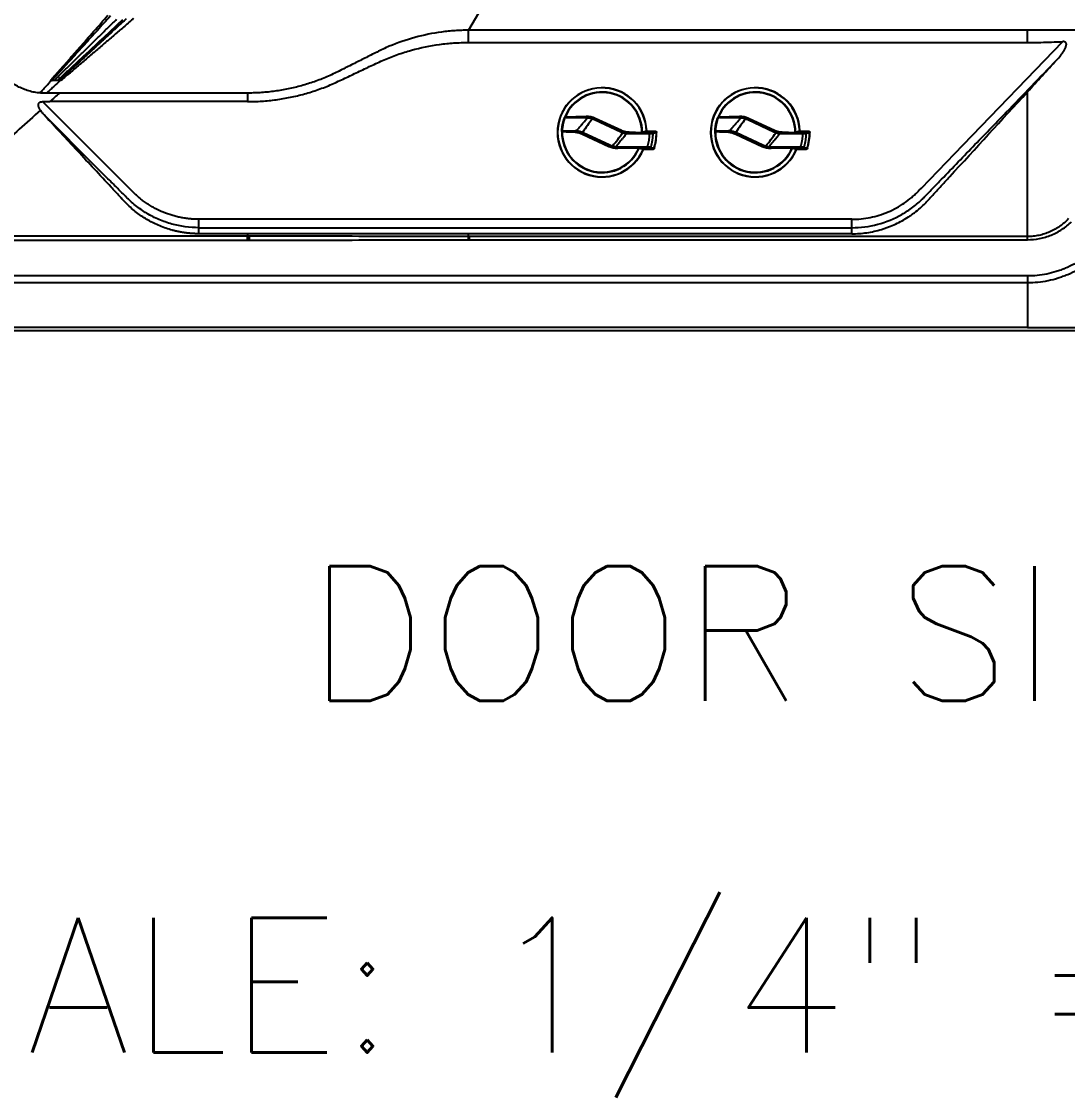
# Model space of a CAD drawing. Header units: inches. Extents: x 2 to 86, y -22 to 129.
# Drawn here: x 21.41 to 52.44, y -21.77 to 10.16 of the extents above; entities that cross this region are included whole.
import ezdxf
from ezdxf.enums import TextEntityAlignment as Align

# ---------------------------------------------------------------- set-up
doc = ezdxf.new("R2010")
doc.units = ezdxf.units.IN
doc.header["$MEASUREMENT"] = 0
for name, color, linetype in [('1', 4, 'Continuous'), ('BDIM_CYAN', 4, 'Continuous'), ('DIM', 3, 'Continuous')]:
    doc.layers.add(name, color=color, linetype=linetype)
doc.styles.add('SIMPLEX', font='simplex')
doc.styles.get("Standard").update_dxf_attribs({"font": 'simplex.shx'})

# ---------------------------------------------------------------- blocks, each defined once
blk = doc.blocks.new('1774501 top')
at = {"layer": 'BDIM_CYAN'}
for p, q in [((-39.15, 12.12), (-39.1, 12.11)), ((-38.6, 12.75), (-31.3, 12.9)), ((-31.21, 12.76), (-38.46, 12.6)), ((-38.46, 12.61), (-31.21, 12.76)), ((-38.46, 12.61), (-38.46, 12.6)), ((-31.21, 12.76), (-31.21, 12.76)), ((-30.84, 12.97), (-30.88, 12.99)), ((-27.57, 11.92), (-11.9, 12.25)), ((-27.56, 11.56), (-27.57, 11.92)), ((-11.9, 11.9), (-27.56, 11.56)), ((-11.99, 11.46), (-11.9, 11.9)), ((-11.9, 11.9), (-11.9, 12.25)), ((-7.86, 10.89), (-8.04, 10.23)), ((-5.45, 10.01), (-5.74, 9.39)), ((14.18, 0.1), (-5.74, 9.39)), ((-5.45, 10.01), (-5.34, 10.51)), ((-5.45, 10.01), (14.48, 0.73)), ((-5.34, 10.51), (-5.19, 10.84)), ((14.6, 1.22), (-5.34, 10.51)), ((-5.19, 10.84), (14.75, 1.54)), ((-40.98, 0.05), (-40.93, 0.05)), ((-30.04, 0), (-30.03, 0.35)), ((-30.03, 0.35), (-20.28, 0.09)), ((-20.29, -0.27), (-20.28, 0.09)), ((-20.18, 0.48), (-20.28, 0.09)), ((-15.67, -0.25), (-15.45, 0.4)), ((14.48, 0.73), (14.18, 0.1)), ((14.48, 0.73), (14.6, 1.22)), ((14.8, 0.58), (14.52, -0.05)), ((14.6, 1.22), (14.75, 1.54)), ((20.11, -0.15), (20.13, 0.2)), ((-33.96, -0.96), (-40.44, -0.78)), ((-40.26, -0.64), (-33.83, -0.81)), ((-40.26, -0.64), (-40.26, -0.65)), ((-33.83, -0.82), (-40.26, -0.65)), ((-33.83, -0.81), (-33.83, -0.82)), ((-33.44, -1.17), (-33.48, -1.17)), ((-20.29, -0.27), (-30.04, 0)), ((-14.59, -1.61), (-14.44, -1.29)), ((5.11, -10.8), (-14.59, -1.61)), ((-14.32, -0.8), (-14.44, -1.29)), ((-14.44, -1.29), (5.26, -10.48)), ((-14.32, -0.8), (-14.03, -0.17)), ((5.36, -9.97), (-14.32, -0.8)), ((-14.03, -0.17), (5.65, -9.35)), ((20.03, -0.48), (20.11, -0.15)), ((30.36, -0.29), (30.03, -0.29)), ((30.1, -0.66), (30.33, -0.67)), ((5.11, -10.8), (5.26, -10.48)), ((5.26, -10.48), (5.36, -9.97)), ((5.65, -9.35), (5.36, -9.97)), ((7.39, -10.03), (7.19, -10.68)), ((12.08, -11.46), (11.99, -11.85)), ((11.99, -11.85), (23.67, -11.46)), ((12.01, -12.2), (11.99, -11.85)), ((27.67, -11.68), (12.01, -12.2)), ((27.67, -11.68), (27.97, -11.81))]:
    blk.add_line(p, q, dxfattribs=at)
at = {"layer": 'BDIM_CYAN', "flags": 128}
for points in [[(-39.15, 12.12), (-39.2, 12.2), (-39.25, 12.26)], [(-36.58, 11.15), (-37.99, 11.69), (-39.1, 12.12)], [(-38.6, 12.75), (-38.54, 12.67), (-38.49, 12.61)], [(-38.46, 12.6), (-37.07, 12.07), (-35.98, 11.66)], [(-12.06, 10.83), (-24.48, 10.82), (-34.24, 10.81)], [(-34.17, 11.46), (-21.75, 11.46), (-11.99, 11.46)], [(-31.21, 12.76), (-31.26, 12.84), (-31.3, 12.9)], [(-28.25, 11.62), (-29.9, 12.26), (-31.2, 12.76)], [(-30.98, 13.12), (-30.92, 13.04), (-30.88, 12.99)], [(-30.85, 12.96), (-29.23, 12.34), (-27.95, 11.85)], [(-41.12, -0.08), (-41.04, -0.01), (-40.98, 0.05)], [(-20.18, 0.48), (-28.93, 0.49), (-35.8, 0.49)], [(20.13, 0.2), (25.68, -0.07), (30.03, -0.29)], [(-40.3, -0.65), (-40.38, -0.72), (-40.44, -0.78)], [(-33.96, -0.96), (-33.89, -0.88), (-33.83, -0.82)], [(-33.48, -1.17), (-33.56, -1.24), (-33.61, -1.3)], [(26.96, -0.49), (23.12, -0.3), (20.11, -0.15)], [(23.67, -11.46), (17.18, -11.46), (12.08, -11.46)], [(27.84, -11.41), (27.88, -11.42), (27.91, -11.44), (27.95, -11.45), (27.98, -11.47), (28.01, -11.48), (28.03, -11.49), (28.06, -11.5), (28.07, -11.5)]]:
    blk.add_lwpolyline(points, dxfattribs=at)
at = {"layer": 'BDIM_CYAN'}
for centre, radius, start, end in [((0, 0), 33.64, 182.21734, 157.04579), ((0, 0), 33.5, 182.00175, 157.19481), ((0, 0), 33.46, 182.00175, 157.19481), ((0, 0), 30.36, 359.45523, 157.02868), ((0, 0), 30.04, 359.45523, 156.6235), ((0, 0), 41.12, 162.65933, 180.11466), ((0, 0), 40.98, 162.79853, 179.92663), ((0, 0), 40.93, 162.79853, 179.92663), ((-39.06, 12.18), 0.0712, 185.97566, 235.99666), ((-38.48, 12.44), 0.17, 94.56621, 117.27147), ((-35.89, 10.95), 0.711, 97.2351, 163.5819), ((-32.2, 10.92), 2.04, 164.64257, 183.29719), ((-31.22, 12.75), 0.0179, 7.62797, 32.38841), ((-30.76, 13.17), 0.225, 234.76817, 246.71591), ((-28.29, 11.98), 0.361, 277.00959, 338.5729), ((-10.12, 10.94), 1.94, 164.35779, 183.04381), ((-8.65, 10.64), 1.84, 156.78036, 176.74866), ((-40.9, -0.04), 0.0783, 113.73838, 164.48385), ((-37.43, 1.03), 0.727, 180.96267, 261.19059), ((-34.1, 1.06), 1.79, 175.45969, 198.4101), ((-30.73, -0.07), 0.372, 2.31067, 81.33827), ((-18.35, 1.07), 1.92, 174.96851, 197.8879), ((-16.62, 0.76), 1.78, 167.82345, 192.38053), ((-40.28, -0.49), 0.152, 241.55892, 264.76845), ((-33.83, -0.81), 0.0141, 307.38887, 343.30105), ((-33.43, -1.21), 0.0771, 97.09048, 135.39622), ((0, 0), 30.36, 180.10619, 337.11547), ((0, 0), 30.04, 180.00289, 337.11547), ((18.03, -1), 1.21, 347.88745, 26.88751), ((18.95, -1.08), 1.24, 351.42908, 29.42704), ((25.97, -1.07), 1.14, 352.65505, 30.46814), ((29.95, -1.15), 0.764, 59.13469, 84.6235), ((9.96, -10.82), 1.2, 330.27414, 359.78634), ((10.95, -10.95), 1.23, 335.55526, 3.92728), ((22.49, -10.93), 1.3, 335.9843, 4.35849), ((27.95, -10.89), 0.716, 253.5997, 277.61524)]:
    blk.add_arc(centre, radius, start, end, dxfattribs=at)
for points, knots in [([(-39.25, 12.26), (-39.24, 12.28), (-39.22, 12.32), (-39.19, 12.39), (-39.15, 12.46), (-39.09, 12.54), (-39, 12.61), (-38.91, 12.67), (-38.81, 12.71), (-38.71, 12.74), (-38.63, 12.74), (-38.6, 12.75)], [0, 0, 0, 0, 0.082696, 0.165713, 0.249933, 0.373054, 0.499705, 0.622741, 0.749442, 0.873887, 1, 1, 1, 1]), ([(-39.13, 12.17), (-39.12, 12.2), (-39.09, 12.25), (-39.04, 12.34), (-38.94, 12.45), (-38.82, 12.53), (-38.69, 12.58), (-38.58, 12.61), (-38.52, 12.61), (-38.49, 12.61)], [0, 0, 0, 0, 0.089795, 0.222323, 0.399208, 0.602564, 0.770539, 0.902388, 1, 1, 1, 1]), ([(-38.56, 12.59), (-38.57, 12.59), (-38.61, 12.58), (-38.67, 12.56), (-38.74, 12.53), (-38.82, 12.49), (-38.9, 12.43), (-38.98, 12.34), (-39.05, 12.24), (-39.08, 12.16), (-39.1, 12.12)], [0, 0, 0, 0, 0.068157, 0.152496, 0.253933, 0.372843, 0.50886, 0.660625, 0.825589, 1, 1, 1, 1]), ([(-38.46, 12.6), (-38.47, 12.6), (-38.51, 12.6), (-38.54, 12.59), (-38.56, 12.59)], [0, 0, 0, 0, 0.4889799, 1, 1, 1, 1]), ([(-38.16, 1.02), (-38.15, 1.22), (-38.15, 1.62), (-38.12, 2.23), (-38.09, 2.85), (-38.04, 3.48), (-37.98, 4.13), (-37.91, 4.78), (-37.82, 5.45), (-37.72, 6.13), (-37.61, 6.82), (-37.48, 7.52), (-37.33, 8.23), (-37.17, 8.95), (-36.99, 9.68), (-36.79, 10.41), (-36.65, 10.9), (-36.58, 11.15)], [0, 0, 0, 0, 0.058018, 0.117271, 0.17776, 0.239485, 0.302446, 0.366642, 0.432074, 0.498742, 0.566645, 0.635784, 0.706158, 0.777767, 0.85061, 0.924688, 1, 1, 1, 1]), ([(-34.24, 10.81), (-34.3, 10.81), (-34.41, 10.82), (-34.59, 10.83), (-34.76, 10.85), (-34.93, 10.87), (-35.09, 10.88), (-35.25, 10.9), (-35.4, 10.92), (-35.55, 10.94), (-35.69, 10.96), (-35.82, 10.98), (-35.95, 11), (-36.06, 11.03), (-36.17, 11.05), (-36.27, 11.07), (-36.36, 11.09), (-36.44, 11.11), (-36.51, 11.13), (-36.56, 11.14), (-36.58, 11.15)], [0, 0, 0, 0, 0.058307, 0.116749, 0.175238, 0.233684, 0.291995, 0.350081, 0.407848, 0.465208, 0.522074, 0.578364, 0.634, 0.688911, 0.743031, 0.796302, 0.848673, 0.900102, 0.950553, 1, 1, 1, 1]), ([(-35.98, 11.66), (-35.91, 11.63), (-35.8, 11.6), (-35.56, 11.55), (-35.41, 11.53), (-34.94, 11.48), (-34.56, 11.46), (-34.17, 11.46)], [0, 0, 0, 0, 0.25, 0.25, 0.5, 0.5, 1, 1, 1, 1]), ([(-34.24, 10.81), (-34.3, 10.61), (-34.42, 10.22), (-34.59, 9.64), (-34.74, 9.07), (-34.89, 8.5), (-35.02, 7.94), (-35.14, 7.38), (-35.25, 6.83), (-35.36, 6.28), (-35.45, 5.74), (-35.53, 5.21), (-35.6, 4.68), (-35.67, 4.17), (-35.72, 3.65), (-35.77, 3.15), (-35.81, 2.65), (-35.84, 2.16), (-35.87, 1.68), (-35.88, 1.36), (-35.89, 1.2)], [0, 0, 0, 0, 0.062605, 0.124362, 0.185276, 0.24535, 0.304587, 0.36299, 0.420564, 0.477311, 0.533234, 0.588338, 0.642624, 0.696097, 0.748759, 0.800612, 0.851661, 0.901906, 0.951352, 1, 1, 1, 1]), ([(-31.3, 12.9), (-31.28, 12.9), (-31.25, 12.9), (-31.2, 12.92), (-31.15, 12.94), (-31.1, 12.96), (-31.06, 12.99), (-31.03, 13.03), (-31, 13.07), (-30.98, 13.1), (-30.98, 13.12)], [0, 0, 0, 0, 0.125525, 0.248905, 0.372766, 0.499705, 0.62283, 0.749345, 0.874059, 1, 1, 1, 1]), ([(-31.2, 12.76), (-31.2, 12.76), (-31.18, 12.77), (-31.14, 12.77), (-31.09, 12.78), (-31.05, 12.8), (-30.99, 12.84), (-30.93, 12.89), (-30.9, 12.95), (-30.89, 12.98)], [0, 0, 0, 0, 0.062715, 0.146039, 0.251127, 0.434437, 0.501241, 0.765392, 1, 1, 1, 1]), ([(-30.85, 12.96), (-30.85, 12.94), (-30.87, 12.91), (-30.9, 12.87), (-30.95, 12.83), (-31, 12.8), (-31.07, 12.77), (-31.14, 12.76), (-31.18, 12.76), (-31.2, 12.76)], [0, 0, 0, 0, 0.119594, 0.243187, 0.370122, 0.499681, 0.686647, 0.852648, 1, 1, 1, 1]), ([(-28.25, 11.62), (-28.19, 11.6), (-28.09, 11.58), (-27.85, 11.56), (-27.7, 11.56), (-27.56, 11.56)], [0, 0, 0, 0, 0.5, 0.5, 1, 1, 1, 1]), ([(-27.95, 11.85), (-27.95, 11.85), (-27.93, 11.84), (-27.9, 11.84), (-27.86, 11.85), (-27.82, 11.85), (-27.76, 11.86), (-27.7, 11.88), (-27.64, 11.89), (-27.59, 11.91), (-27.57, 11.92)], [0, 0, 0, 0, 0.098369, 0.201938, 0.312223, 0.430466, 0.557665, 0.694601, 0.841887, 1, 1, 1, 1]), ([(-18.36, 1.13), (-17.95, 1.63), (-17.09, 2.66), (-15.78, 4.26), (-14.25, 6.12), (-12.47, 8.3), (-11.17, 9.9), (-10.49, 10.75)], [0, 0, 0, 0, 0.156328, 0.323014, 0.499998, 0.738902, 1, 1, 1, 1]), ([(-11.99, 11.46), (-11.88, 11.46), (-11.66, 11.46), (-11.33, 11.45), (-11, 11.43), (-10.67, 11.4), (-10.45, 11.38), (-10.34, 11.37)], [0, 0, 0, 0, 0.199233, 0.39889, 0.598932, 0.799315, 1, 1, 1, 1]), ([(-5.34, 10.51), (-5.46, 10.57), (-5.7, 10.68), (-6.07, 10.83), (-6.44, 10.97), (-6.81, 11.11), (-7.19, 11.23), (-7.57, 11.35), (-7.96, 11.45), (-8.34, 11.54), (-8.73, 11.62), (-9.13, 11.7), (-9.52, 11.76), (-9.92, 11.81), (-10.31, 11.85), (-10.71, 11.88), (-11.11, 11.89), (-11.5, 11.9), (-11.76, 11.9), (-11.9, 11.9)], [0, 0, 0, 0, 0.058439, 0.117021, 0.175728, 0.23454, 0.293441, 0.352409, 0.411426, 0.470472, 0.529528, 0.588574, 0.647591, 0.706559, 0.76546, 0.824272, 0.882979, 0.941561, 1, 1, 1, 1]), ([(-8.04, 10.23), (-8.15, 10.26), (-8.38, 10.32), (-8.73, 10.41), (-9.08, 10.49), (-9.43, 10.57), (-9.78, 10.63), (-10.14, 10.69), (-10.37, 10.73), (-10.49, 10.75)], [0, 0, 0, 0, 0.142315, 0.284721, 0.427271, 0.570017, 0.713016, 0.856324, 1, 1, 1, 1]), ([(-10.34, 11.37), (-10.22, 11.35), (-9.97, 11.32), (-9.6, 11.27), (-9.24, 11.21), (-8.89, 11.14), (-8.54, 11.06), (-8.19, 10.98), (-7.97, 10.92), (-7.86, 10.89)], [0, 0, 0, 0, 0.1491, 0.2961538, 0.441136, 0.5840258, 0.7248068, 0.8634672, 1, 1, 1, 1]), ([(-7.86, 10.89), (-7.74, 10.86), (-7.5, 10.8), (-7.16, 10.69), (-6.81, 10.57), (-6.46, 10.45), (-6.12, 10.31), (-5.78, 10.17), (-5.56, 10.07), (-5.45, 10.01)], [0, 0, 0, 0, 0.141961, 0.284291, 0.426947, 0.569889, 0.713073, 0.856458, 1, 1, 1, 1]), ([(-40.93, 0.03), (-40.93, 0), (-40.92, -0.05), (-40.9, -0.13), (-40.88, -0.21), (-40.84, -0.28), (-40.8, -0.34), (-40.76, -0.4), (-40.71, -0.45), (-40.67, -0.49), (-40.62, -0.52), (-40.57, -0.55), (-40.53, -0.57), (-40.49, -0.59), (-40.45, -0.61), (-40.42, -0.62), (-40.39, -0.62), (-40.37, -0.63), (-40.36, -0.63)], [0, 0, 0, 0, 0.087608, 0.17442, 0.25957, 0.34225, 0.421749, 0.497475, 0.568965, 0.635888, 0.698033, 0.7553, 0.807676, 0.85522, 0.898049, 0.936322, 0.97023, 1, 1, 1, 1]), ([(-38.16, 1.02), (-38.13, 1.02), (-38.08, 1.04), (-37.99, 1.06), (-37.89, 1.07), (-37.79, 1.09), (-37.68, 1.11), (-37.56, 1.12), (-37.44, 1.13), (-37.31, 1.15), (-37.19, 1.16), (-37.05, 1.17), (-36.92, 1.17), (-36.79, 1.18), (-36.65, 1.19), (-36.52, 1.19), (-36.39, 1.2), (-36.26, 1.2), (-36.13, 1.2), (-36.01, 1.2), (-35.93, 1.2), (-35.89, 1.2)], [0, 0, 0, 0, 0.0602202, 0.120167, 0.1797149, 0.2387414, 0.297129, 0.3547662, 0.4115481, 0.4673783, 0.5221684, 0.5758393, 0.6283213, 0.679554, 0.7294861, 0.7780758, 0.8252897, 0.8711028, 0.9154979, 0.9584648, 1, 1, 1, 1]), ([(-35.8, 0.49), (-35.99, 0.49), (-36.17, 0.49), (-36.52, 0.47), (-36.69, 0.46), (-36.99, 0.43), (-37.13, 0.41), (-37.36, 0.36), (-37.46, 0.34), (-37.54, 0.31)], [0, 0, 0, 0, 0.25, 0.25, 0.5, 0.5, 0.75, 0.75, 1, 1, 1, 1]), ([(-30.03, 0.35), (-30.16, 0.36), (-30.3, 0.35), (-30.53, 0.33), (-30.62, 0.32), (-30.68, 0.3)], [0, 0, 0, 0, 0.5, 0.5, 1, 1, 1, 1]), ([(-20.28, 0.09), (-20.14, 0.08), (-19.88, 0.07), (-19.48, 0.04), (-19.07, 0.01), (-18.67, -0.04), (-18.28, -0.1), (-17.88, -0.18), (-17.48, -0.26), (-17.09, -0.35), (-16.7, -0.45), (-16.31, -0.57), (-15.93, -0.69), (-15.55, -0.83), (-15.17, -0.97), (-14.8, -1.13), (-14.56, -1.24), (-14.44, -1.29)], [0, 0, 0, 0, 0.066325, 0.132795, 0.199389, 0.266086, 0.332861, 0.399694, 0.466561, 0.533439, 0.600306, 0.667139, 0.733914, 0.800611, 0.867205, 0.933675, 1, 1, 1, 1]), ([(-18.36, 0.38), (-18.48, 0.39), (-18.72, 0.42), (-19.08, 0.45), (-19.45, 0.47), (-19.81, 0.48), (-20.06, 0.48), (-20.18, 0.48)], [0, 0, 0, 0, 0.197733, 0.39666, 0.596722, 0.797857, 1, 1, 1, 1]), ([(-18.36, 1.13), (-18.26, 1.12), (-18.06, 1.09), (-17.77, 1.04), (-17.47, 0.98), (-17.18, 0.92), (-16.82, 0.83), (-16.4, 0.72), (-15.91, 0.57), (-15.6, 0.46), (-15.45, 0.4)], [0, 0, 0, 0, 0.100834, 0.201198, 0.301148, 0.400741, 0.500033, 0.670111, 0.83665, 1, 1, 1, 1]), ([(-15.67, -0.25), (-15.77, -0.21), (-15.96, -0.15), (-16.24, -0.06), (-16.53, 0.02), (-16.83, 0.1), (-17.13, 0.17), (-17.43, 0.23), (-17.74, 0.29), (-18.05, 0.34), (-18.25, 0.36), (-18.36, 0.38)], [0, 0, 0, 0, 0.1069707, 0.2148821, 0.3237787, 0.4337023, 0.5446919, 0.6567841, 0.7700124, 0.8844081, 1, 1, 1, 1]), ([(20.11, -0.15), (19.98, -0.14), (19.73, -0.13), (19.35, -0.09), (18.97, -0.05), (18.6, 0), (18.22, 0.07), (17.85, 0.14), (17.47, 0.22), (17.1, 0.31), (16.73, 0.41), (16.37, 0.53), (16.01, 0.65), (15.65, 0.77), (15.29, 0.91), (14.94, 1.06), (14.71, 1.17), (14.6, 1.22)], [0, 0, 0, 0, 0.066361, 0.132852, 0.199454, 0.266147, 0.332911, 0.399726, 0.466572, 0.533428, 0.600274, 0.667089, 0.733853, 0.800546, 0.867148, 0.933639, 1, 1, 1, 1]), ([(14.8, 0.58), (14.89, 0.54), (15.08, 0.46), (15.37, 0.35), (15.66, 0.24), (15.96, 0.14), (16.26, 0.05), (16.56, -0.04), (16.87, -0.12), (17.18, -0.19), (17.49, -0.25), (17.81, -0.31), (18.13, -0.36), (18.46, -0.39), (18.78, -0.43), (19, -0.44), (19.11, -0.45)], [0, 0, 0, 0, 0.067697, 0.135839, 0.204463, 0.273603, 0.343294, 0.413566, 0.48445, 0.555975, 0.628167, 0.701053, 0.774657, 0.849002, 0.924109, 1, 1, 1, 1]), ([(-40.44, -0.78), (-40.46, -0.78), (-40.5, -0.78), (-40.57, -0.76), (-40.64, -0.75), (-40.72, -0.71), (-40.82, -0.66), (-40.92, -0.57), (-41.01, -0.47), (-41.07, -0.35), (-41.11, -0.22), (-41.11, -0.13), (-41.12, -0.08)], [0, 0, 0, 0, 0.062779, 0.124971, 0.187161, 0.249935, 0.37479, 0.499659, 0.62446, 0.749429, 0.874715, 1, 1, 1, 1]), ([(-40.3, -0.65), (-40.32, -0.64), (-40.36, -0.64), (-40.44, -0.63), (-40.54, -0.6), (-40.65, -0.55), (-40.78, -0.45), (-40.88, -0.32), (-40.95, -0.16), (-40.97, -0.06), (-40.98, -0.02)], [0, 0, 0, 0, 0.0598211, 0.1385587, 0.2378161, 0.3586992, 0.50112, 0.6980622, 0.8648498, 1, 1, 1, 1]), ([(-40.36, -0.63), (-40.34, -0.63), (-40.31, -0.63), (-40.28, -0.64), (-40.26, -0.64)], [0, 0, 0, 0, 0.510222, 1, 1, 1, 1]), ([(-33.61, -1.3), (-33.62, -1.29), (-33.62, -1.26), (-33.63, -1.21), (-33.65, -1.14), (-33.71, -1.05), (-33.81, -0.99), (-33.9, -0.96), (-33.94, -0.96), (-33.96, -0.96)], [0, 0, 0, 0, 0.083147, 0.166187, 0.250422, 0.499594, 0.748807, 0.873864, 1, 1, 1, 1]), ([(-33.48, -1.16), (-33.49, -1.14), (-33.49, -1.11), (-33.51, -1.06), (-33.53, -1.01), (-33.56, -0.96), (-33.59, -0.92), (-33.64, -0.88), (-33.7, -0.85), (-33.77, -0.83), (-33.81, -0.82), (-33.83, -0.82)], [0, 0, 0, 0, 0.0949373, 0.1929193, 0.2935634, 0.3962805, 0.5003565, 0.607606, 0.7502274, 0.9073009, 1, 1, 1, 1]), ([(-33.82, -0.81), (-33.8, -0.82), (-33.76, -0.82), (-33.69, -0.83), (-33.63, -0.85), (-33.57, -0.89), (-33.51, -0.94), (-33.47, -1), (-33.45, -1.06), (-33.44, -1.11), (-33.44, -1.13)], [0, 0, 0, 0, 0.121723, 0.244083, 0.368103, 0.494103, 0.621616, 0.749489, 0.876154, 1, 1, 1, 1]), ([(-30.04, 0), (-30.05, 0), (-30.09, 0), (-30.14, 0), (-30.2, -0.01), (-30.25, -0.01), (-30.29, -0.02), (-30.33, -0.04), (-30.35, -0.05), (-30.36, -0.06)], [0, 0, 0, 0, 0.12981, 0.263359, 0.401045, 0.543231, 0.690254, 0.842418, 1, 1, 1, 1]), ([(-14.59, -1.61), (-14.7, -1.56), (-14.92, -1.46), (-15.26, -1.32), (-15.61, -1.18), (-15.95, -1.06), (-16.3, -0.94), (-16.65, -0.83), (-17.01, -0.74), (-17.49, -0.62), (-18.09, -0.49), (-18.82, -0.38), (-19.55, -0.3), (-20.04, -0.28), (-20.29, -0.27)], [0, 0, 0, 0, 0.0626358, 0.1251517, 0.1875885, 0.2499871, 0.3123885, 0.374834, 0.4373642, 0.5000201, 0.6251619, 0.749987, 0.8748237, 1, 1, 1, 1]), ([(-14.32, -0.8), (-14.43, -0.75), (-14.65, -0.65), (-14.99, -0.5), (-15.33, -0.37), (-15.56, -0.29), (-15.67, -0.25)], [0, 0, 0, 0, 0.2507275, 0.5010188, 0.7508005, 1, 1, 1, 1]), ([(19.22, -1.25), (18.98, -1.52), (18.48, -2.1), (17.72, -2.98), (16.91, -3.93), (16.05, -4.94), (15.15, -6), (14.21, -7.13), (13.23, -8.31), (12.21, -9.55), (11.51, -10.39), (11.16, -10.83)], [0, 0, 0, 0, 0.087692, 0.181346, 0.280936, 0.386422, 0.497749, 0.614852, 0.737654, 0.866068, 1, 1, 1, 1]), ([(19.22, -1.25), (19.1, -1.24), (18.87, -1.22), (18.53, -1.18), (18.19, -1.13), (17.85, -1.07), (17.51, -1.01), (17.18, -0.94), (16.76, -0.84), (16.25, -0.7), (15.67, -0.51), (15.19, -0.33), (14.86, -0.2), (14.69, -0.13), (14.6, -0.08), (14.55, -0.06), (14.53, -0.05)], [0, 0, 0, 0, 0.072893, 0.145203, 0.216997, 0.288344, 0.35931, 0.429962, 0.500363, 0.625832, 0.749946, 0.874933, 0.937551, 0.9689, 0.984586, 1, 1, 1, 1]), ([(26.96, -0.49), (27.17, -0.49), (27.53, -0.5), (28, -0.51), (28.3, -0.51), (28.58, -0.51), (28.86, -0.5), (29.19, -0.48), (29.47, -0.47), (29.7, -0.44), (29.88, -0.42), (29.98, -0.39), (30.02, -0.38)], [0, 0, 0, 0, 0.206363, 0.358518, 0.456405, 0.499994, 0.624023, 0.731729, 0.82313, 0.898254, 0.957163, 1, 1, 1, 1]), ([(30.1, -0.66), (30.07, -0.68), (30.02, -0.71), (29.94, -0.76), (29.85, -0.8), (29.73, -0.85), (29.58, -0.9), (29.34, -0.97), (29.02, -1.05), (28.53, -1.13), (27.88, -1.2), (27.37, -1.21), (27.1, -1.21)], [0, 0, 0, 0, 0.029063, 0.059481, 0.09135, 0.124753, 0.182207, 0.250045, 0.367903, 0.500344, 0.738488, 1, 1, 1, 1]), ([(27.84, -11.41), (27.9, -11.25), (28.04, -10.91), (28.25, -10.35), (28.49, -9.7), (28.73, -8.95), (28.98, -8.1), (29.23, -7.16), (29.47, -6.11), (29.68, -5.01), (29.85, -3.89), (29.98, -2.79), (30.06, -1.72), (30.09, -1.01), (30.1, -0.66)], [0, 0, 0, 0, 0.045603, 0.099776, 0.16255, 0.233952, 0.313995, 0.402679, 0.499979, 0.60545, 0.708244, 0.808299, 0.905565, 1, 1, 1, 1]), ([(30.33, -0.67), (30.32, -0.85), (30.31, -1.22), (30.29, -1.77), (30.25, -2.33), (30.2, -2.89), (30.14, -3.45), (30.07, -4.01), (29.99, -4.58), (29.9, -5.15), (29.8, -5.73), (29.68, -6.3), (29.55, -6.88), (29.41, -7.45), (29.26, -8.03), (29.09, -8.61), (28.92, -9.19), (28.73, -9.77), (28.52, -10.35), (28.31, -10.93), (28.15, -11.31), (28.07, -11.5)], [0, 0, 0, 0, 0.049327, 0.099022, 0.149083, 0.199513, 0.250309, 0.301473, 0.353004, 0.404903, 0.457168, 0.509801, 0.5628, 0.616167, 0.6699, 0.724, 0.778467, 0.8333, 0.8885, 0.944067, 1, 1, 1, 1]), ([(30.02, -0.38), (30.03, -0.37), (30.03, -0.34), (30.03, -0.3), (30.03, -0.29)], [0, 0, 0, 0, 0.503351, 1, 1, 1, 1]), ([(5.26, -10.48), (5.37, -10.53), (5.61, -10.64), (5.96, -10.78), (6.32, -10.92), (6.68, -11.05), (7.05, -11.17), (7.42, -11.29), (7.79, -11.39), (8.17, -11.48), (8.54, -11.56), (8.92, -11.64), (9.31, -11.7), (9.69, -11.75), (10.07, -11.79), (10.46, -11.83), (10.84, -11.85), (11.23, -11.86), (11.61, -11.86), (11.87, -11.86), (11.99, -11.85)], [0, 0, 0, 0, 0.055168, 0.110472, 0.165895, 0.221421, 0.277033, 0.332714, 0.388447, 0.444215, 0.5, 0.555785, 0.611553, 0.667286, 0.722967, 0.778579, 0.834105, 0.889528, 0.944832, 1, 1, 1, 1]), ([(7.19, -10.68), (7.06, -10.64), (6.82, -10.56), (6.45, -10.43), (6.08, -10.29), (5.72, -10.14), (5.48, -10.03), (5.36, -9.97)], [0, 0, 0, 0, 0.198986, 0.398547, 0.598616, 0.799123, 1, 1, 1, 1]), ([(11, -11.42), (10.88, -11.41), (10.63, -11.39), (10.26, -11.35), (9.9, -11.3), (9.54, -11.24), (9.18, -11.18), (8.84, -11.11), (8.49, -11.04), (8.16, -10.96), (7.83, -10.87), (7.51, -10.78), (7.29, -10.72), (7.19, -10.68)], [0, 0, 0, 0, 0.097254, 0.193283, 0.288068, 0.381592, 0.473839, 0.564797, 0.654456, 0.742809, 0.829852, 0.915582, 1, 1, 1, 1]), ([(7.39, -10.03), (7.51, -10.06), (7.73, -10.13), (8.06, -10.23), (8.4, -10.33), (8.74, -10.41), (9.08, -10.49), (9.42, -10.57), (9.77, -10.63), (10.11, -10.69), (10.46, -10.74), (10.81, -10.79), (11.04, -10.81), (11.16, -10.83)], [0, 0, 0, 0, 0.0901771, 0.1804037, 0.2707104, 0.3611288, 0.4516911, 0.5424307, 0.6333813, 0.7245778, 0.8160555, 0.9078505, 1, 1, 1, 1]), ([(27.75, -11.58), (27.72, -11.57), (27.65, -11.55), (27.54, -11.54), (27.41, -11.52), (27.24, -11.51), (27.05, -11.49), (26.84, -11.48), (26.59, -11.47), (26.32, -11.46), (26.03, -11.45), (25.57, -11.44), (24.78, -11.44), (24.1, -11.45), (23.67, -11.46)], [0, 0, 0, 0, 0.0211, 0.048554, 0.082413, 0.122702, 0.169437, 0.222626, 0.282275, 0.348388, 0.420967, 0.500015, 0.687007, 1, 1, 1, 1]), ([(23.78, -10.83), (23.97, -10.84), (24.33, -10.84), (24.86, -10.85), (25.36, -10.88), (25.81, -10.92), (26.2, -10.96), (26.54, -11.01), (26.84, -11.06), (27.1, -11.11), (27.34, -11.18), (27.54, -11.25), (27.7, -11.32), (27.8, -11.38), (27.84, -11.41)], [0, 0, 0, 0, 0.134768, 0.262856, 0.384421, 0.499614, 0.588796, 0.670119, 0.743663, 0.809528, 0.867846, 0.918809, 0.962704, 1, 1, 1, 1]), ([(27.67, -11.68), (27.69, -11.66), (27.71, -11.63), (27.74, -11.59), (27.75, -11.58)], [0, 0, 0, 0, 0.534584, 1, 1, 1, 1]), ([(27.75, -11.58), (27.75, -11.56), (27.77, -11.53), (27.79, -11.49), (27.82, -11.45), (27.83, -11.42), (27.84, -11.41)], [0, 0, 0, 0, 0.250438, 0.501172, 0.749328, 1, 1, 1, 1])]:
    blk.add_open_spline(points, degree=3, knots=knots, dxfattribs=at)
for points in [[(-39.15, 12.12), (-39.14, 12.14), (-39.14, 12.16), (-39.13, 12.17)], [(-39.1, 12.12), (-39.1, 12.12), (-39.1, 12.11), (-39.1, 12.11)], [(-38.49, 12.61), (-38.48, 12.61), (-38.47, 12.61), (-38.46, 12.61)], [(-31.2, 12.76), (-31.2, 12.76), (-31.2, 12.76), (-31.21, 12.76)], [(-31.21, 12.76), (-31.21, 12.76), (-31.2, 12.76), (-31.2, 12.76)], [(-30.89, 12.98), (-30.89, 12.98), (-30.88, 12.98), (-30.88, 12.99)], [(-30.84, 12.97), (-30.84, 12.97), (-30.84, 12.96), (-30.85, 12.96)], [(-8.04, 10.23), (-10.53, 6.97), (-13.01, 3.7), (-15.45, 0.4)], [(-10.49, 10.75), (-11.01, 10.8), (-11.53, 10.83), (-12.06, 10.83)], [(-11.9, 12.25), (-9.59, 12.3), (-7.29, 11.81), (-5.19, 10.84)], [(-5.74, 9.39), (-6.48, 9.74), (-7.25, 10.02), (-8.04, 10.23)], [(-40.98, -0.02), (-40.98, 0), (-40.98, 0.03), (-40.98, 0.05)], [(-40.93, 0.03), (-40.01, 0.36), (-39.09, 0.69), (-38.16, 1.02)], [(-40.93, 0.05), (-40.93, 0.05), (-40.93, 0.04), (-40.93, 0.03)], [(-37.54, 0.31), (-38.45, -0.01), (-39.36, -0.32), (-40.26, -0.64)], [(-35.89, 1.2), (-30.68, 1.22), (-25.47, 1.23), (-20.27, 1.24)], [(-33.82, -0.81), (-32.78, -0.44), (-31.73, -0.07), (-30.68, 0.3)], [(-20.27, 1.24), (-19.63, 1.25), (-18.99, 1.21), (-18.36, 1.13)], [(-15.45, 0.4), (-14.96, 0.23), (-14.49, 0.04), (-14.03, -0.17)], [(14.52, -0.05), (14.41, 0), (14.3, 0.05), (14.18, 0.1)], [(14.48, 0.73), (14.58, 0.68), (14.69, 0.63), (14.8, 0.58)], [(14.75, 1.54), (16.44, 0.75), (18.26, 0.3), (20.13, 0.2)], [(-40.26, -0.65), (-40.28, -0.65), (-40.29, -0.65), (-40.3, -0.65)], [(-33.83, -0.81), (-33.83, -0.81), (-33.82, -0.81), (-33.82, -0.81)], [(-33.83, -0.82), (-33.83, -0.82), (-33.83, -0.82), (-33.83, -0.82)], [(-33.48, -1.17), (-33.48, -1.17), (-33.48, -1.16), (-33.48, -1.16)], [(-30.36, -0.06), (-31.39, -0.41), (-32.42, -0.77), (-33.44, -1.13)], [(-33.44, -1.13), (-33.44, -1.15), (-33.44, -1.16), (-33.44, -1.17)], [(7.39, -10.03), (9.85, -6.76), (12.27, -3.46), (14.52, -0.05)], [(19.11, -0.45), (19.42, -0.47), (19.72, -0.48), (20.03, -0.48)], [(20.18, -1.27), (19.85, -1.27), (19.53, -1.27), (19.22, -1.25)], [(20.03, -0.48), (22.34, -0.48), (24.65, -0.48), (26.96, -0.49)], [(27.1, -1.21), (24.79, -1.23), (22.49, -1.25), (20.18, -1.27)], [(30.02, -0.38), (30.05, -0.46), (30.07, -0.56), (30.1, -0.66)], [(30.33, -0.67), (30.33, -0.61), (30.33, -0.55), (30.34, -0.49)], [(30.36, -0.29), (30.36, -0.36), (30.35, -0.43), (30.34, -0.49)], [(12.01, -12.2), (9.63, -12.28), (7.26, -11.8), (5.11, -10.8)], [(5.65, -9.35), (6.22, -9.61), (6.8, -9.84), (7.39, -10.03)], [(12.08, -11.46), (11.72, -11.46), (11.36, -11.44), (11, -11.42)], [(11.16, -10.83), (11.5, -10.85), (11.84, -10.86), (12.18, -10.86)], [(12.18, -10.86), (16.05, -10.85), (19.92, -10.84), (23.78, -10.83)], [(28.04, -11.6), (28.02, -11.67), (28, -11.74), (27.97, -11.81)], [(28.04, -11.6), (28.05, -11.57), (28.06, -11.54), (28.07, -11.5)]]:
    blk.add_open_spline(points, degree=3, dxfattribs=at)
blk = doc.blocks.new('2026 RHYTHM')
at = {"layer": '1', "color": 4}
blk.add_line((78.2, 0), (5.882, 0), dxfattribs=at)
at = {"layer": 'BDIM_CYAN', "color": 3}
for p, q in [((32.291, 8.552), (32.291, 8.916)), ((48.879, 8.552), (48.879, 8.916)), ((25.737, 7.051), (25.737, 6.797)), ((48.879, 2.794), (48.879, 7.09)), ((19.673, 6.788), (19.664, 6.797)), ((22.35, 4.111), (19.673, 6.788)), ((24.295, 3.057), (24.295, 3.306)), ((43.666, 3.306), (24.295, 3.306)), ((43.666, 3.057), (43.666, 3.306)), ((24.295, 3.057), (43.666, 3.057)), ((24.295, 2.877), (24.295, 3.057)), ((25.737, 2.877), (24.295, 2.877)), ((25.737, 2.877), (25.737, 2.807)), ((32.291, 2.794), (32.291, 2.875)), ((43.666, 2.875), (43.666, 3.057)), ((25.737, 2.682), (25.737, 2.807)), ((25.803, 2.807), (25.737, 2.807)), ((25.737, 2.682), (25.803, 2.682)), ((25.803, 2.682), (25.803, 2.807)), ((32.33, 2.794), (32.291, 2.794)), ((32.291, 2.7), (32.291, 2.794)), ((32.291, 2.7), (32.33, 2.7)), ((32.33, 2.7), (32.33, 2.794)), ((48.879, 2.7), (48.879, 2.794)), ((48.879, 1.625), (11.22, 1.625)), ((11.22, 1.428), (48.879, 1.428)), ((48.879, 0.091), (11.22, 0.091)), ((48.879, 0.091), (53.869, 0.091))]:
    blk.add_line(p, q, dxfattribs=at)
at = {"layer": 'BDIM_CYAN', "color": 3, "flags": 128}
for points in [[(33.098, 10.259), (32.695, 9.588), (32.291, 8.916)], [(53.869, 8.916), (51.374, 8.916), (48.879, 8.916)], [(45.645, 4.145), (45.645, 4.145), (45.645, 4.146), (45.645, 4.146), (45.646, 4.147), (45.65, 4.151), (45.666, 4.168), (45.729, 4.233), (45.978, 4.49), (46.969, 5.517), (49.925, 8.578)], [(43.666, 2.875), (37.979, 2.875), (32.291, 2.875)], [(25.737, 2.807), (25.237, 2.807), (24.737, 2.807), (22.737, 2.807), (15.452, 2.807)], [(15.452, 2.682), (20.595, 2.682), (25.737, 2.682)], [(48.879, 2.794), (48.379, 2.794), (46.379, 2.794), (38.379, 2.794), (35.659, 2.794), (32.33, 2.794)], [(32.33, 2.7), (35.659, 2.7), (42.269, 2.7), (48.879, 2.7)]]:
    blk.add_lwpolyline(points, dxfattribs=at)
at = {"layer": 'BDIM_CYAN', "color": 3}
for points, knots in [([(19.901, 7.428), (19.919, 7.448), (19.954, 7.489), (20.025, 7.569), (20.149, 7.71), (20.326, 7.911), (20.538, 8.152), (20.821, 8.475), (21.175, 8.878), (21.459, 9.201), (21.601, 9.363)], [0, 0, 0, 0, 0.03125, 0.0625, 0.125, 0.25, 0.375, 0.5, 0.75, 1, 1, 1, 1]), ([(21.671, 9.339), (21.607, 9.268), (21.479, 9.125), (21.287, 8.912), (21.095, 8.699), (20.903, 8.487), (20.71, 8.274), (20.518, 8.062), (20.325, 7.85), (20.133, 7.638), (20.005, 7.496), (19.941, 7.426)], [0, 0, 0, 0, 0.111111, 0.222222, 0.333334, 0.444445, 0.555555, 0.666664, 0.777775, 0.888888, 1, 1, 1, 1]), ([(22.359, 9.265), (22.35, 9.257), (22.33, 9.239), (22.288, 9.203), (22.21, 9.135), (22.053, 9), (21.829, 8.808), (21.559, 8.577), (21.289, 8.346), (21.018, 8.115), (20.747, 7.885), (20.521, 7.693), (20.341, 7.539), (20.25, 7.462), (20.205, 7.424)], [0, 0, 0, 0, 0.0124858, 0.0281108, 0.0593608, 0.1218608, 0.2468608, 0.3718608, 0.4968608, 0.6218608, 0.7468608, 0.8718608, 0.9343608, 0.9968608, 0.9968608, 0.9968608, 0.9968608]), ([(20.003, 7.424), (20.008, 7.429), (20.017, 7.438), (20.037, 7.457), (20.071, 7.49), (20.138, 7.557), (20.274, 7.69), (20.467, 7.88), (20.699, 8.107), (20.932, 8.335), (21.164, 8.563), (21.396, 8.791), (21.627, 9.018), (21.781, 9.169), (21.858, 9.244)], [0, 0, 0, 0, 0.0078125, 0.015625, 0.03125, 0.0625, 0.125, 0.25, 0.375, 0.5, 0.625, 0.75, 0.875, 0.9988744, 0.9988744, 0.9988744, 0.9988744]), ([(22.036, 9.225), (21.955, 9.15), (21.795, 9), (21.554, 8.775), (21.312, 8.55), (21.07, 8.325), (20.829, 8.1), (20.587, 7.875), (20.385, 7.687), (20.244, 7.555), (20.173, 7.489), (20.138, 7.456), (20.118, 7.437), (20.108, 7.428), (20.103, 7.423)], [0, 0, 0, 0, 0.125, 0.25, 0.375, 0.5, 0.625, 0.75, 0.875, 0.9375, 0.96875, 0.984375, 0.992188, 1, 1, 1, 1]), ([(22.14, 9.254), (22.098, 9.215), (22.014, 9.139), (21.891, 9.026), (21.77, 8.915), (21.653, 8.807), (21.539, 8.702), (21.427, 8.599), (21.319, 8.499), (21.213, 8.401), (21.111, 8.306), (21.011, 8.214), (20.914, 8.124), (20.82, 8.036), (20.728, 7.951), (20.64, 7.868), (20.554, 7.788), (20.471, 7.711), (20.391, 7.635), (20.313, 7.563), (20.238, 7.492), (20.189, 7.446), (20.165, 7.424)], [0, 0, 0, 0, 0.063282, 0.125171, 0.185667, 0.244767, 0.302471, 0.358778, 0.413688, 0.467199, 0.51931, 0.570022, 0.619332, 0.667241, 0.713748, 0.758853, 0.802554, 0.844852, 0.885745, 0.925235, 0.96332, 1, 1, 1, 1]), ([(32.291, 8.916), (32.224, 8.916), (32.091, 8.913), (31.823, 8.9), (31.357, 8.853), (30.7, 8.719), (30.129, 8.521), (29.762, 8.358), (29.582, 8.27), (29.403, 8.179), (29.224, 8.089), (29.044, 7.999), (28.865, 7.908), (28.686, 7.818), (28.506, 7.727), (28.327, 7.638), (28.144, 7.554), (27.959, 7.476), (27.709, 7.381), (27.39, 7.279), (27, 7.181), (26.605, 7.11), (26.272, 7.072), (26.005, 7.056), (25.849, 7.052), (25.76, 7.051), (25.737, 7.051)], [0, 0, 0, 0, 0.015625, 0.03125, 0.0625, 0.125, 0.1875, 0.203125, 0.21875, 0.234375, 0.25, 0.265625, 0.28125, 0.296875, 0.3125, 0.328125, 0.34375, 0.359375, 0.375, 0.40625, 0.4375, 0.46875, 0.5, 0.515625, 0.53125, 0.5364606, 0.5364606, 0.5364606, 0.5364606]), ([(48.879, 8.916), (47.258, 8.916), (44.66, 8.916), (41.085, 8.916), (38.154, 8.916), (35.223, 8.916), (33.268, 8.919), (32.291, 8.916)], [0.2926292, 0.2926292, 0.2926292, 0.2926292, 0.5, 0.625, 0.75, 0.875, 1, 1, 1, 1]), ([(25.737, 6.797), (25.809, 6.798), (25.881, 6.798), (26.024, 6.803), (26.095, 6.807), (26.308, 6.821), (26.45, 6.836), (26.732, 6.874), (26.873, 6.898), (27.082, 6.941), (27.152, 6.957), (27.291, 6.99), (27.36, 7.008), (27.568, 7.066), (27.704, 7.109), (27.906, 7.18), (27.973, 7.204), (28.106, 7.256), (28.172, 7.284), (28.303, 7.34), (28.368, 7.37), (28.498, 7.43), (28.562, 7.461), (28.756, 7.553), (28.885, 7.614), (29.144, 7.736), (29.273, 7.797), (29.531, 7.919), (29.66, 7.981), (29.922, 8.094), (30.055, 8.146), (30.258, 8.217), (30.326, 8.24), (30.463, 8.283), (30.532, 8.303), (30.877, 8.399), (31.156, 8.456), (31.579, 8.513), (31.72, 8.528), (31.934, 8.542), (32.005, 8.546), (32.112, 8.549), (32.148, 8.55), (32.202, 8.551), (32.22, 8.552), (32.255, 8.552), (32.273, 8.552), (32.291, 8.552)], [0, 0, 0, 0, 0.03125, 0.03125, 0.0625, 0.0625, 0.125, 0.125, 0.1875, 0.1875, 0.21875, 0.21875, 0.25, 0.25, 0.3125, 0.3125, 0.34375, 0.34375, 0.375, 0.375, 0.40625, 0.40625, 0.4375, 0.4375, 0.5, 0.5, 0.5625, 0.5625, 0.625, 0.625, 0.6875, 0.6875, 0.71875, 0.71875, 0.75, 0.75, 0.875, 0.875, 0.9375, 0.9375, 0.96875, 0.96875, 0.984375, 0.984375, 0.992188, 0.992188, 1, 1, 1, 1]), ([(32.291, 8.552), (32.982, 8.554), (33.674, 8.554), (35.056, 8.553), (35.747, 8.552), (37.129, 8.552), (37.821, 8.552), (39.203, 8.552), (39.894, 8.552), (43.35, 8.552), (46.115, 8.552), (48.879, 8.552)], [0, 0, 0, 0, 0.125, 0.125, 0.25, 0.25, 0.375, 0.375, 0.5, 0.5, 1, 1, 1, 1]), ([(48.879, 8.552), (48.985, 8.552), (49.195, 8.554), (49.51, 8.561), (49.753, 8.57), (49.891, 8.576), (49.925, 8.578)], [0.7917765, 0.7917765, 0.7917765, 0.7917765, 0.8542765, 0.9167765, 0.9792765, 1, 1, 1, 1]), ([(49.746, 8.034), (49.786, 8.078), (49.825, 8.123), (49.88, 8.192), (49.898, 8.215), (49.932, 8.263), (49.948, 8.287), (49.978, 8.337), (49.992, 8.363), (50.01, 8.403), (50.015, 8.416), (50.024, 8.444), (50.028, 8.458), (50.032, 8.486), (50.033, 8.5), (50.029, 8.521), (50.027, 8.528), (50.021, 8.541), (50.017, 8.548), (50.006, 8.558), (50, 8.563), (49.987, 8.57), (49.979, 8.573), (49.957, 8.578), (49.941, 8.579), (49.925, 8.578)], [0, 0, 0, 0, 0.25, 0.25, 0.375, 0.375, 0.5, 0.5, 0.625, 0.625, 0.6875, 0.6875, 0.75, 0.75, 0.8125, 0.8125, 0.84375, 0.84375, 0.875, 0.875, 0.90625, 0.90625, 0.9375, 0.9375, 1, 1, 1, 1]), ([(43.666, 3.057), (43.92, 3.057), (44.443, 3.125), (45.049, 3.373), (45.48, 3.657), (45.69, 3.838), (45.803, 3.951), (45.846, 3.995), (45.918, 4.07), (46.062, 4.219), (46.516, 4.689), (47.258, 5.457), (48.417, 6.657), (49.246, 7.516), (49.746, 8.034)], [0, 0, 0, 0, 0.0625, 0.125, 0.15625, 0.1875, 0.1914062, 0.1953125, 0.203125, 0.21875, 0.25, 0.375, 0.5, 0.6894474, 0.6894474, 0.6894474, 0.6894474]), ([(48.879, 7.09), (49.023, 7.247), (49.167, 7.404), (49.457, 7.719), (49.601, 7.877), (49.746, 8.034)], [0, 0, 0, 0, 0.5, 0.5, 1, 1, 1, 1]), ([(19.581, 7.054), (19.573, 7.055), (19.549, 7.057), (19.464, 7.065), (19.334, 7.089), (19.107, 7.158), (18.836, 7.286), (18.605, 7.444), (18.479, 7.543), (18.453, 7.564)], [0.0876086, 0.0876086, 0.0876086, 0.0876086, 0.0898438, 0.09375, 0.109375, 0.125, 0.15625, 0.1875, 0.1958762, 0.1958762, 0.1958762, 0.1958762]), ([(19.781, 7.051), (19.777, 7.051), (19.769, 7.051), (19.752, 7.051), (19.731, 7.051), (19.706, 7.051), (19.673, 7.051), (19.639, 7.051), (19.606, 7.053), (19.589, 7.054), (19.581, 7.054)], [0, 0, 0, 0, 0.0625, 0.125, 0.25, 0.375, 0.5, 0.75, 0.875, 1, 1, 1, 1]), ([(20.16, 7.051), (20.101, 7.051), (19.974, 7.051), (19.848, 7.051), (19.781, 7.051)], [0.97048573, 0.97048573, 0.97048573, 0.97048573, 0.984375, 1, 1, 1, 1]), ([(25.737, 7.051), (25.693, 7.051), (25.581, 7.051), (25.336, 7.051), (25.001, 7.051), (24.198, 7.051), (22.993, 7.051), (21.655, 7.051), (20.785, 7.051), (20.383, 7.051), (20.242, 7.051), (20.168, 7.051), (20.16, 7.051)], [0.5364606, 0.5364606, 0.5364606, 0.5364606, 0.546875, 0.5625, 0.59375, 0.625, 0.75, 0.875, 0.9375, 0.953125, 0.96875, 0.9704857, 0.9704857, 0.9704857, 0.9704857]), ([(43.666, 2.875), (43.742, 2.875), (43.817, 2.878), (43.966, 2.89), (44.039, 2.898), (44.259, 2.931), (44.404, 2.963), (44.583, 3.017), (44.618, 3.028), (44.689, 3.052), (44.724, 3.065), (44.828, 3.104), (44.896, 3.133), (45.096, 3.225), (45.223, 3.296), (45.376, 3.396), (45.406, 3.416), (45.466, 3.459), (45.496, 3.48), (45.583, 3.547), (45.639, 3.593), (45.747, 3.687), (45.799, 3.736), (45.874, 3.813), (45.899, 3.838), (45.947, 3.891), (45.971, 3.917), (46.091, 4.048), (46.187, 4.153), (46.38, 4.363), (46.476, 4.468), (47.341, 5.412), (48.11, 6.251), (48.879, 7.09)], [0, 0, 0, 0, 0.03125, 0.03125, 0.0625, 0.0625, 0.125, 0.125, 0.140625, 0.140625, 0.15625, 0.15625, 0.1875, 0.1875, 0.25, 0.25, 0.265625, 0.265625, 0.28125, 0.28125, 0.3125, 0.3125, 0.34375, 0.34375, 0.359375, 0.359375, 0.375, 0.375, 0.4375, 0.4375, 0.5, 0.5, 1, 1, 1, 1]), ([(19.596, 6.542), (19.593, 6.547), (19.587, 6.556), (19.58, 6.569), (19.573, 6.582), (19.566, 6.594), (19.561, 6.606), (19.554, 6.621), (19.547, 6.64), (19.541, 6.661), (19.538, 6.681), (19.536, 6.701), (19.538, 6.722), (19.545, 6.743), (19.556, 6.761), (19.57, 6.773), (19.584, 6.782), (19.597, 6.787), (19.611, 6.792), (19.628, 6.795), (19.645, 6.797), (19.658, 6.797), (19.664, 6.797)], [0, 0, 0, 0, 0.046076, 0.090229, 0.132465, 0.172787, 0.211201, 0.247718, 0.318952, 0.384213, 0.443715, 0.497748, 0.568059, 0.63174, 0.691064, 0.748826, 0.784438, 0.821965, 0.861908, 0.904683, 0.950624, 1, 1, 1, 1]), ([(19.664, 6.797), (19.699, 6.797), (19.77, 6.797), (19.842, 6.797), (19.878, 6.797)], [0, 0, 0, 0, 0.488582, 1, 1, 1, 1]), ([(25.737, 6.797), (25.676, 6.797), (25.615, 6.797), (25.493, 6.797), (25.432, 6.797), (25.249, 6.797), (25.127, 6.797), (24.761, 6.797), (24.517, 6.797), (23.784, 6.797), (23.296, 6.797), (22.32, 6.797), (21.831, 6.797), (21.099, 6.797), (20.855, 6.797), (20.489, 6.797), (20.366, 6.797), (20.122, 6.797), (20, 6.797), (19.878, 6.797)], [0, 0, 0, 0, 0.03125, 0.03125, 0.0625, 0.0625, 0.125, 0.125, 0.25, 0.25, 0.5, 0.5, 0.75, 0.75, 0.875, 0.875, 0.9375, 0.9375, 1, 1, 1, 1]), ([(19.596, 6.542), (19.386, 6.354), (18.779, 5.807), (17.774, 4.902), (16.603, 3.845), (15.829, 3.147), (15.452, 2.807)], [0.0134704, 0.0134704, 0.0134704, 0.0134704, 0.1451979, 0.3951979, 0.6451979, 0.8817275, 0.8817275, 0.8817275, 0.8817275]), ([(19.596, 6.542), (19.611, 6.518), (19.629, 6.494), (19.665, 6.448), (19.684, 6.426), (19.705, 6.404)], [0, 0, 0, 0, 0.5, 0.5, 1, 1, 1, 1]), ([(24.295, 2.877), (24.284, 2.877), (24.263, 2.877), (24.231, 2.878), (24.199, 2.879), (24.167, 2.88), (24.135, 2.882), (24.102, 2.884), (24.069, 2.886), (24.037, 2.889), (24.004, 2.892), (23.971, 2.896), (23.938, 2.899), (23.905, 2.904), (23.871, 2.908), (23.838, 2.913), (23.805, 2.919), (23.772, 2.924), (23.738, 2.93), (23.705, 2.937), (23.672, 2.944), (23.638, 2.951), (23.605, 2.958), (23.572, 2.966), (23.539, 2.974), (23.454, 2.997), (23.318, 3.038), (23.136, 3.107), (22.96, 3.187), (22.738, 3.305), (22.474, 3.479), (22.276, 3.648), (22.164, 3.758), (22.129, 3.793), (22.096, 3.828), (22.065, 3.861), (22.036, 3.892), (21.995, 3.937), (21.881, 4.06), (21.445, 4.529), (20.699, 5.333), (20.036, 6.047), (19.705, 6.404)], [0, 0, 0, 0, 0.004972, 0.009976, 0.015012, 0.020078, 0.025173, 0.030297, 0.035447, 0.040624, 0.045825, 0.051049, 0.056295, 0.061562, 0.066849, 0.072153, 0.077475, 0.082812, 0.088164, 0.093528, 0.098904, 0.104289, 0.109684, 0.115086, 0.120494, 0.125907, 0.157098, 0.188307, 0.219357, 0.25102, 0.311055, 0.375434, 0.382018, 0.390989, 0.400643, 0.406588, 0.414397, 0.422205, 0.437821, 0.500286, 0.750144, 1, 1, 1, 1]), ([(24.295, 3.057), (24.03, 3.057), (23.617, 3.113), (23.109, 3.291), (22.747, 3.476), (22.468, 3.671), (22.289, 3.824), (22.204, 3.905), (22.157, 3.951), (22.13, 3.979), (22.032, 4.077), (21.857, 4.252), (21.055, 5.054), (20.336, 5.773), (19.705, 6.404)], [0, 0, 0, 0, 0.125, 0.1875, 0.25, 0.3125, 0.34375, 0.359375, 0.3671875, 0.375, 0.3789062, 0.4375, 0.5, 0.9506868, 0.9506868, 0.9506868, 0.9506868]), ([(24.295, 3.306), (24.283, 3.306), (24.261, 3.306), (24.227, 3.306), (24.193, 3.307), (24.16, 3.309), (24.126, 3.311), (24.092, 3.313), (24.059, 3.316), (23.992, 3.322), (23.891, 3.334), (23.758, 3.357), (23.626, 3.387), (23.453, 3.435), (23.241, 3.511), (23.037, 3.607), (22.88, 3.696), (22.766, 3.768), (22.656, 3.846), (22.571, 3.912), (22.509, 3.964), (22.468, 4), (22.428, 4.036), (22.389, 4.073), (22.363, 4.098), (22.35, 4.111)], [0, 0, 0, 0, 0.015634, 0.031262, 0.046885, 0.062507, 0.078128, 0.093752, 0.109382, 0.125018, 0.187517, 0.250025, 0.312523, 0.375032, 0.500001, 0.62497, 0.687468, 0.749976, 0.812474, 0.874983, 0.899994, 0.924992, 0.949986, 0.974985, 1, 1, 1, 1]), ([(43.666, 3.306), (43.85, 3.306), (44.034, 3.324), (44.395, 3.398), (44.572, 3.452), (44.91, 3.596), (45.072, 3.685), (45.3, 3.841), (45.373, 3.897), (45.478, 3.986), (45.513, 4.017), (45.563, 4.064), (45.58, 4.08), (45.612, 4.112), (45.629, 4.129), (45.645, 4.145)], [0, 0, 0, 0, 0.25, 0.25, 0.5, 0.5, 0.75, 0.75, 0.875, 0.875, 0.9375, 0.9375, 0.96875, 0.96875, 1, 1, 1, 1]), ([(50.095, 3.325), (50.056, 3.283), (50.014, 3.243), (49.929, 3.168), (49.884, 3.133), (49.746, 3.034), (49.648, 2.979), (49.49, 2.91), (49.437, 2.89), (49.329, 2.855), (49.274, 2.841), (49.164, 2.818), (49.108, 2.809), (49.022, 2.8), (48.994, 2.798), (48.937, 2.795), (48.908, 2.794), (48.879, 2.794)], [0, 0, 0, 0, 0.125, 0.125, 0.25, 0.25, 0.5, 0.5, 0.625, 0.625, 0.75, 0.75, 0.875, 0.875, 0.9375, 0.9375, 1, 1, 1, 1]), ([(48.879, 2.7), (49.001, 2.7), (49.12, 2.712), (49.296, 2.747), (49.354, 2.761), (49.468, 2.796), (49.525, 2.816), (49.694, 2.885), (49.8, 2.941), (49.951, 3.039), (49.999, 3.075), (50.094, 3.15), (50.14, 3.19), (50.184, 3.232)], [0, 0, 0, 0, 0.25, 0.25, 0.375, 0.375, 0.5, 0.5, 0.75, 0.75, 0.875, 0.875, 1, 1, 1, 1]), ([(32.291, 2.875), (31.745, 2.875), (31.199, 2.875), (30.38, 2.875), (30.107, 2.876), (29.56, 2.876), (29.287, 2.876), (28.741, 2.876), (28.468, 2.876), (27.922, 2.877), (27.649, 2.877), (27.103, 2.877), (26.83, 2.877), (26.283, 2.877), (26.01, 2.877), (25.737, 2.877)], [0, 0, 0, 0, 0.25, 0.25, 0.375, 0.375, 0.5, 0.5, 0.625, 0.625, 0.75, 0.75, 0.875, 0.875, 1, 1, 1, 1]), ([(32.291, 2.794), (31.751, 2.794), (31.21, 2.795), (30.399, 2.796), (30.128, 2.797), (29.588, 2.798), (29.317, 2.799), (28.506, 2.802), (27.965, 2.804), (26.884, 2.806), (26.343, 2.807), (25.803, 2.807)], [0, 0, 0, 0, 0.25, 0.25, 0.375, 0.375, 0.5, 0.5, 0.75, 0.75, 1, 1, 1, 1]), ([(25.803, 2.682), (26.343, 2.682), (26.884, 2.683), (27.965, 2.687), (28.506, 2.69), (29.317, 2.694), (29.588, 2.695), (30.128, 2.697), (30.399, 2.698), (31.21, 2.7), (31.751, 2.7), (32.291, 2.7)], [0, 0, 0, 0, 0.25, 0.25, 0.5, 0.5, 0.625, 0.625, 0.75, 0.75, 1, 1, 1, 1]), ([(50.943, 2.499), (50.926, 2.482), (50.909, 2.465), (50.874, 2.431), (50.857, 2.414), (50.804, 2.365), (50.768, 2.333), (50.694, 2.27), (50.657, 2.24), (50.58, 2.181), (50.541, 2.153), (50.344, 2.018), (50.176, 1.927), (49.955, 1.833), (49.911, 1.816), (49.82, 1.783), (49.774, 1.767), (49.636, 1.725), (49.543, 1.701), (49.263, 1.644), (49.073, 1.625), (48.879, 1.625)], [0, 0, 0, 0, 0.03125, 0.03125, 0.0625, 0.0625, 0.125, 0.125, 0.1875, 0.1875, 0.25, 0.25, 0.5, 0.5, 0.5625, 0.5625, 0.625, 0.625, 0.75, 0.75, 1, 1, 1, 1]), ([(48.879, 1.428), (49.086, 1.428), (49.288, 1.449), (49.587, 1.509), (49.686, 1.535), (49.808, 1.573), (49.833, 1.58), (49.882, 1.597), (49.906, 1.605), (49.978, 1.632), (50.026, 1.651), (50.261, 1.751), (50.44, 1.848), (50.65, 1.992), (50.692, 2.022), (50.773, 2.085), (50.814, 2.117), (50.892, 2.183), (50.931, 2.218), (50.978, 2.261), (50.987, 2.27), (51.006, 2.288), (51.015, 2.297), (51.033, 2.315), (51.042, 2.325), (51.06, 2.343), (51.069, 2.353), (51.078, 2.362)], [0, 0, 0, 0, 0.25, 0.25, 0.375, 0.375, 0.40625, 0.40625, 0.4375, 0.4375, 0.5, 0.5, 0.75, 0.75, 0.8125, 0.8125, 0.875, 0.875, 0.9375, 0.9375, 0.953125, 0.953125, 0.96875, 0.96875, 0.984375, 0.984375, 1, 1, 1, 1]), ([(48.879, 1.625), (48.879, 1.587), (48.879, 1.55), (48.879, 1.482), (48.879, 1.451), (48.879, 1.428)], [0, 0, 0, 0, 0.5, 0.5, 1, 1, 1, 1]), ([(48.879, 1.428), (48.879, 1.176), (48.879, 0.936), (48.879, 0.488), (48.879, 0.28), (48.879, 0.091)], [0, 0, 0, 0, 0.5, 0.5, 1, 1, 1, 1])]:
    blk.add_open_spline(points, degree=3, knots=knots, dxfattribs=at)
for points in [[(19.581, 7.054), (19.61, 7.085), (19.667, 7.147), (19.752, 7.24), (19.837, 7.334), (19.893, 7.396), (19.921, 7.427)], [(20.185, 7.424), (20.151, 7.393), (20.083, 7.33), (19.982, 7.237), (19.881, 7.144), (19.815, 7.082), (19.781, 7.051)], [(19.921, 7.427), (19.914, 7.427), (19.907, 7.428), (19.901, 7.428)], [(19.921, 7.427), (19.927, 7.427), (19.934, 7.426), (19.941, 7.426)], [(20.003, 7.424), (19.982, 7.424), (19.961, 7.425), (19.941, 7.426)], [(20.103, 7.423), (20.086, 7.423), (20.053, 7.423), (20.02, 7.423), (20.003, 7.424)], [(20.165, 7.424), (20.144, 7.423), (20.124, 7.423), (20.103, 7.423)], [(20.185, 7.424), (20.178, 7.424), (20.172, 7.424), (20.165, 7.424)], [(20.205, 7.424), (20.198, 7.424), (20.192, 7.424), (20.185, 7.424)], [(20.16, 7.051), (20.066, 6.966), (19.972, 6.882), (19.878, 6.797)]]:
    blk.add_open_spline(points, degree=3, dxfattribs=at)
at = {"xscale": 0.03937008, "yscale": 0.03937008, "zscale": 0.03937008, "rotation": 180}
for p in [(36.258, 5.886), (40.803, 5.886)]:
    blk.add_blockref('1774501 top', p, dxfattribs=at)

msp = doc.modelspace()

# ---------------------------------------------------------------- block references
msp.add_blockref('2026 RHYTHM', (2.373, 0.985))

# ---------------------------------------------------------------- texts
at = {"layer": 'DIM', "style": 'SIMPLEX'}
msp.add_text('DOOR SIDE', height=4, dxfattribs=at).set_placement((44.435, -10), align=Align.CENTER)
at = {"layer": 'DIM', "color": 3}
msp.add_text('SCALE: 1/4" = 1\'-0"', height=4, dxfattribs=at).set_placement((44.435, -20.432), align=Align.CENTER)

doc.saveas('drawing.dxf')
